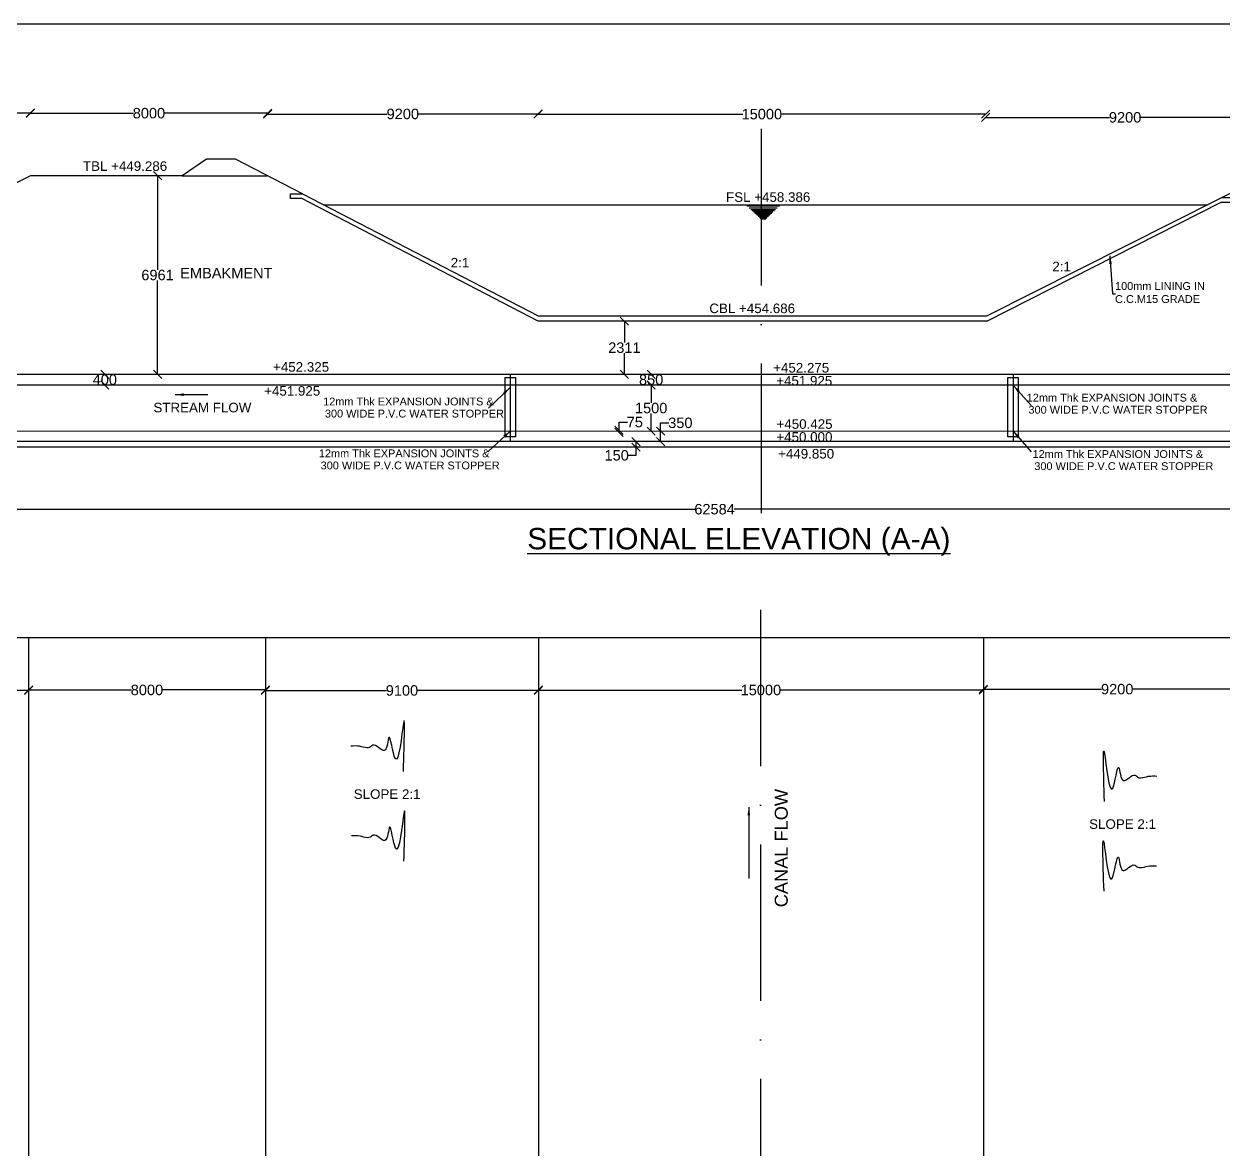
# Model space of a CAD drawing. Header units: millimetres. Extents: x 5124 to 6568637, y 2311 to 91879094.
# Drawn here: x 3899622 to 3913422, y 45942139 to 45955087 of the extents above; entities that cross this region are included whole.
import ezdxf

# ---------------------------------------------------------------- set-up
doc = ezdxf.new("R2010")
doc.units = ezdxf.units.MM
doc.header["$MEASUREMENT"] = 0
doc.linetypes.add('ACAD_ISO10W100', pattern=[18, 12, -3, 0, -3])
for name, color, linetype in [('DIMENSION', 7, 'Continuous'), ('DRAWING', 7, 'Continuous'), ('TEXT', 7, 'Continuous')]:
    doc.layers.add(name, color=color, linetype=linetype)
doc.styles.get("Standard").update_dxf_attribs({"font": 'arial.ttf', "height": 120})
doc.dimstyles.get("Standard").update_dxf_attribs({"dimtxt": 200, "dimasz": 110, "dimexe": 0.18, "dimexo": 0.0625, "dimgap": 0.09, "dimtad": 0, "dimtih": 1, "dimtoh": 1, "dimdec": 0, "dimzin": 0, "dimdsep": 46, "dimtxsty": 'Standard', "dimblk": 'OBLIQUE', "dimcen": 0.09, "dimse1": 1, "dimse2": 1, "dimadec": 0, "dimazin": 0, "dimtfac": 1, "dimtdec": 0, "dimtofl": 0, "dimtmove": 0, "dimatfit": 3, "dimfxl": 1, "dimtolj": 1, "dimtzin": 0, "dimarcsym": 0})

# ---------------------------------------------------------------- blocks, each defined once
blk = doc.blocks.new('_Oblique')
at = {"color": 0, "linetype": 'ByBlock', "lineweight": -2}
blk.add_line((-0.5, -0.5), (0.5, 0.5), dxfattribs=at)
blk = doc.blocks.new('*D142')
at = {"layer": 'Defpoints', "color": 0, "linetype": 'Continuous', "transparency": 16777216}
for p in [(3899695, 45954062), (3899695, 45953340), (3897300, 45952153)]:
    blk.add_point(p, dxfattribs=at)
at = {"layer": 'DIMENSION', "color": 0, "linetype": 'Continuous', "lineweight": -2, "transparency": 16777216}
for p, q in [((3897300, 45954062), (3898319, 45954062)), ((3899695, 45954062), (3898677, 45954062))]:
    blk.add_line(p, q, dxfattribs=at)
at = {"layer": 'DIMENSION', "color": 0, "linetype": 'Continuous', "lineweight": -2, "transparency": 16777216, "xscale": 95, "yscale": 95, "zscale": 95, "rotation": 180}
blk.add_blockref('_Oblique', (3897300, 45954062), dxfattribs=at)
at = {"layer": 'DIMENSION', "color": 0, "linetype": 'Continuous', "lineweight": -2, "transparency": 16777216, "xscale": 95, "yscale": 95, "zscale": 95}
blk.add_blockref('_Oblique', (3899695, 45954062), dxfattribs=at)
at = {"layer": 'DIMENSION', "color": 0, "linetype": 'Continuous', "transparency": 16777216, "insert": (3898498, 45954062), "char_height": 120, "attachment_point": 5}
blk.add_mtext('\\A1;6992', dxfattribs=at)
blk = doc.blocks.new('*D143')
at = {"layer": 'Defpoints', "color": 0, "linetype": 'Continuous', "transparency": 16777216}
for p in [(3899695, 45954062), (3902425, 45954060), (3902425, 45953339)]:
    blk.add_point(p, dxfattribs=at)
at = {"layer": 'DIMENSION', "color": 0, "linetype": 'Continuous', "lineweight": -2, "transparency": 16777216}
for p, q in [((3899695, 45954060), (3900881, 45954060)), ((3902425, 45954060), (3901239, 45954060))]:
    blk.add_line(p, q, dxfattribs=at)
at = {"layer": 'DIMENSION', "color": 0, "linetype": 'Continuous', "lineweight": -2, "transparency": 16777216, "xscale": 95, "yscale": 95, "zscale": 95, "rotation": 180}
blk.add_blockref('_Oblique', (3899695, 45954060), dxfattribs=at)
at = {"layer": 'DIMENSION', "color": 0, "linetype": 'Continuous', "lineweight": -2, "transparency": 16777216, "xscale": 95, "yscale": 95, "zscale": 95}
blk.add_blockref('_Oblique', (3902425, 45954060), dxfattribs=at)
at = {"layer": 'DIMENSION', "color": 0, "linetype": 'Continuous', "transparency": 16777216, "insert": (3901060, 45954060), "char_height": 120, "attachment_point": 5}
blk.add_mtext('\\A1;8000', dxfattribs=at)
blk = doc.blocks.new('*D144')
at = {"layer": 'Defpoints', "color": 0, "linetype": 'Continuous', "transparency": 16777216}
for p in [(3902425, 45954060), (3905539, 45954051), (3905539, 45951667)]:
    blk.add_point(p, dxfattribs=at)
at = {"layer": 'DIMENSION', "color": 0, "linetype": 'Continuous', "lineweight": -2, "transparency": 16777216}
for p, q in [((3902425, 45954051), (3903803, 45954051)), ((3905539, 45954051), (3904161, 45954051))]:
    blk.add_line(p, q, dxfattribs=at)
at = {"layer": 'DIMENSION', "color": 0, "linetype": 'Continuous', "lineweight": -2, "transparency": 16777216, "xscale": 95, "yscale": 95, "zscale": 95, "rotation": 180}
blk.add_blockref('_Oblique', (3902425, 45954051), dxfattribs=at)
at = {"layer": 'DIMENSION', "color": 0, "linetype": 'Continuous', "lineweight": -2, "transparency": 16777216, "xscale": 95, "yscale": 95, "zscale": 95}
blk.add_blockref('_Oblique', (3905539, 45954051), dxfattribs=at)
at = {"layer": 'DIMENSION', "color": 0, "linetype": 'Continuous', "transparency": 16777216, "insert": (3903982, 45954051), "char_height": 120, "attachment_point": 5}
blk.add_mtext('\\A1;9200', dxfattribs=at)
blk = doc.blocks.new('*D145')
at = {"layer": 'Defpoints', "color": 0, "linetype": 'Continuous', "transparency": 16777216}
for p in [(3905539, 45954051), (3910689, 45954049), (3910689, 45954018)]:
    blk.add_point(p, dxfattribs=at)
at = {"layer": 'DIMENSION', "color": 0, "linetype": 'Continuous', "lineweight": -2, "transparency": 16777216}
for p, q in [((3905539, 45954049), (3907894, 45954049)), ((3910689, 45954049), (3908334, 45954049))]:
    blk.add_line(p, q, dxfattribs=at)
at = {"layer": 'DIMENSION', "color": 0, "linetype": 'Continuous', "lineweight": -2, "transparency": 16777216, "xscale": 95, "yscale": 95, "zscale": 95, "rotation": 180}
blk.add_blockref('_Oblique', (3905539, 45954049), dxfattribs=at)
at = {"layer": 'DIMENSION', "color": 0, "linetype": 'Continuous', "lineweight": -2, "transparency": 16777216, "xscale": 95, "yscale": 95, "zscale": 95}
blk.add_blockref('_Oblique', (3910689, 45954049), dxfattribs=at)
at = {"layer": 'DIMENSION', "color": 0, "linetype": 'Continuous', "transparency": 16777216, "insert": (3908114, 45954049), "char_height": 120, "attachment_point": 5}
blk.add_mtext('\\A1;15000', dxfattribs=at)
blk = doc.blocks.new('*D146')
at = {"layer": 'Defpoints', "color": 0, "linetype": 'Continuous', "transparency": 16777216}
for p in [(3910689, 45954018), (3913902, 45954012), (3913902, 45953339)]:
    blk.add_point(p, dxfattribs=at)
at = {"layer": 'DIMENSION', "color": 0, "linetype": 'Continuous', "lineweight": -2, "transparency": 16777216}
for p, q in [((3910689, 45954012), (3912116, 45954012)), ((3913902, 45954012), (3912474, 45954012))]:
    blk.add_line(p, q, dxfattribs=at)
at = {"layer": 'DIMENSION', "color": 0, "linetype": 'Continuous', "lineweight": -2, "transparency": 16777216, "xscale": 95, "yscale": 95, "zscale": 95, "rotation": 180}
blk.add_blockref('_Oblique', (3910689, 45954012), dxfattribs=at)
at = {"layer": 'DIMENSION', "color": 0, "linetype": 'Continuous', "lineweight": -2, "transparency": 16777216, "xscale": 95, "yscale": 95, "zscale": 95}
blk.add_blockref('_Oblique', (3913902, 45954012), dxfattribs=at)
at = {"layer": 'DIMENSION', "color": 0, "linetype": 'Continuous', "transparency": 16777216, "insert": (3912295, 45954012), "char_height": 120, "attachment_point": 5}
blk.add_mtext('\\A1;9200', dxfattribs=at)
blk = doc.blocks.new('*D162')
at = {"layer": 'Defpoints', "color": 0, "linetype": 'Continuous', "transparency": 16777216}
for p in [(3900959, 45953340), (3900959, 45951054), (3901159, 45951054)]:
    blk.add_point(p, dxfattribs=at)
at = {"layer": 'DIMENSION', "color": 0, "linetype": 'Continuous', "lineweight": -2, "transparency": 16777216}
for p, q in [((3901159, 45953340), (3901159, 45952258)), ((3901159, 45951054), (3901159, 45952136))]:
    blk.add_line(p, q, dxfattribs=at)
at = {"layer": 'DIMENSION', "color": 0, "linetype": 'Continuous', "lineweight": -2, "transparency": 16777216, "xscale": 95, "yscale": 95, "zscale": 95}
for p, rotation in [((3901159, 45953340), 90), ((3901159, 45951054), 270)]:
    blk.add_blockref('_Oblique', p, dxfattribs=dict(at, rotation=rotation))
at = {"layer": 'DIMENSION', "color": 0, "linetype": 'Continuous', "transparency": 16777216, "insert": (3901159, 45952197), "char_height": 120, "attachment_point": 5}
blk.add_mtext('\\A1;6961', dxfattribs=at)
blk = doc.blocks.new('*D163')
at = {"layer": 'Defpoints', "color": 0, "linetype": 'Continuous', "transparency": 16777216}
for p in [(3900552, 45951054), (3900552, 45951054), (3900552, 45950931)]:
    blk.add_point(p, dxfattribs=at)
at = {"layer": 'DIMENSION', "color": 0, "linetype": 'Continuous', "lineweight": -2, "transparency": 16777216}
for p, q in [((3900552, 45951054), (3900552, 45951054)), ((3900552, 45950931), (3900552, 45950931))]:
    blk.add_line(p, q, dxfattribs=at)
at = {"layer": 'DIMENSION', "color": 0, "linetype": 'Continuous', "lineweight": -2, "transparency": 16777216, "xscale": 95, "yscale": 95, "zscale": 95}
for p, rotation in [((3900552, 45951054), 90), ((3900552, 45950931), 270)]:
    blk.add_blockref('_Oblique', p, dxfattribs=dict(at, rotation=rotation))
at = {"layer": 'DIMENSION', "color": 0, "linetype": 'Continuous', "transparency": 16777216, "insert": (3900552, 45950993), "char_height": 120, "attachment_point": 5}
blk.add_mtext('\\A1;400', dxfattribs=at)
blk = doc.blocks.new('*D164')
at = {"layer": 'Defpoints', "color": 0, "linetype": 'Continuous', "transparency": 16777216}
for p in [(3906532, 45951667), (3906532, 45951667), (3906532, 45951054)]:
    blk.add_point(p, dxfattribs=at)
at = {"layer": 'DIMENSION', "color": 0, "linetype": 'Continuous', "lineweight": -2, "transparency": 16777216}
for p, q in [((3906532, 45951667), (3906532, 45951422)), ((3906532, 45951054), (3906532, 45951299))]:
    blk.add_line(p, q, dxfattribs=at)
at = {"layer": 'DIMENSION', "color": 0, "linetype": 'Continuous', "lineweight": -2, "transparency": 16777216, "xscale": 95, "yscale": 95, "zscale": 95}
for p, rotation in [((3906532, 45951667), 90), ((3906532, 45951054), 270)]:
    blk.add_blockref('_Oblique', p, dxfattribs=dict(at, rotation=rotation))
at = {"layer": 'DIMENSION', "color": 0, "linetype": 'Continuous', "transparency": 16777216, "insert": (3906532, 45951361), "char_height": 120, "attachment_point": 5}
blk.add_mtext('\\A1;2311', dxfattribs=at)
blk = doc.blocks.new('*D165')
at = {"layer": 'Defpoints', "color": 0, "linetype": 'Continuous', "transparency": 16777216}
for p in [(3906840, 45951054), (3906840, 45951054), (3906840, 45950931)]:
    blk.add_point(p, dxfattribs=at)
at = {"layer": 'DIMENSION', "color": 0, "linetype": 'Continuous', "lineweight": -2, "transparency": 16777216}
for p, q in [((3906840, 45951054), (3906840, 45951054)), ((3906840, 45950931), (3906840, 45950931))]:
    blk.add_line(p, q, dxfattribs=at)
at = {"layer": 'DIMENSION', "color": 0, "linetype": 'Continuous', "lineweight": -2, "transparency": 16777216, "xscale": 95, "yscale": 95, "zscale": 95}
for p, rotation in [((3906840, 45951054), 90), ((3906840, 45950931), 270)]:
    blk.add_blockref('_Oblique', p, dxfattribs=dict(at, rotation=rotation))
at = {"layer": 'DIMENSION', "color": 0, "linetype": 'Continuous', "transparency": 16777216, "insert": (3906840, 45950993), "char_height": 120, "attachment_point": 5}
blk.add_mtext('\\A1;850', dxfattribs=at)
blk = doc.blocks.new('*D166')
at = {"layer": 'Defpoints', "color": 0, "linetype": 'Continuous', "transparency": 16777216}
for p in [(3906840, 45950931), (3906840, 45950401), (3906840, 45950401)]:
    blk.add_point(p, dxfattribs=at)
at = {"layer": 'DIMENSION', "color": 0, "linetype": 'Continuous', "lineweight": -2, "transparency": 16777216}
for p, q in [((3906840, 45950931), (3906840, 45950727)), ((3906840, 45950401), (3906840, 45950605))]:
    blk.add_line(p, q, dxfattribs=at)
at = {"layer": 'DIMENSION', "color": 0, "linetype": 'Continuous', "lineweight": -2, "transparency": 16777216, "xscale": 95, "yscale": 95, "zscale": 95}
for p, rotation in [((3906840, 45950931), 90), ((3906840, 45950401), 270)]:
    blk.add_blockref('_Oblique', p, dxfattribs=dict(at, rotation=rotation))
at = {"layer": 'DIMENSION', "color": 0, "linetype": 'Continuous', "transparency": 16777216, "insert": (3906840, 45950666), "char_height": 120, "attachment_point": 5}
blk.add_mtext('\\A1;1500', dxfattribs=at)
blk = doc.blocks.new('*D167')
at = {"layer": 'Defpoints', "color": 0, "linetype": 'Continuous', "transparency": 16777216}
for p in [(3906471, 45950410), (3906744, 45950388), (3906746, 45950410)]:
    blk.add_point(p, dxfattribs=at)
at = {"layer": 'DIMENSION', "color": 0, "linetype": 'Continuous', "lineweight": -2, "transparency": 16777216}
for p, q in [((3906471, 45950410), (3906471, 45950505)), ((3906471, 45950505), (3906566, 45950505)), ((3906471, 45950388), (3906471, 45950410))]:
    blk.add_line(p, q, dxfattribs=at)
at = {"layer": 'DIMENSION', "color": 0, "linetype": 'Continuous', "lineweight": -2, "transparency": 16777216, "xscale": 95, "yscale": 95, "zscale": 95}
for p, rotation in [((3906471, 45950410), 90), ((3906471, 45950388), 270)]:
    blk.add_blockref('_Oblique', p, dxfattribs=dict(at, rotation=rotation))
at = {"layer": 'DIMENSION', "color": 0, "linetype": 'Continuous', "transparency": 16777216, "insert": (3906652, 45950505), "char_height": 120, "attachment_point": 5}
blk.add_mtext('\\A1;75', dxfattribs=at)
blk = doc.blocks.new('*D168')
at = {"layer": 'Defpoints', "color": 0, "linetype": 'Continuous', "transparency": 16777216}
for p in [(3906949, 45950401), (3906949, 45950401), (3906949, 45950281)]:
    blk.add_point(p, dxfattribs=at)
at = {"layer": 'DIMENSION', "color": 0, "linetype": 'Continuous', "lineweight": -2, "transparency": 16777216}
for p, q in [((3906949, 45950401), (3906949, 45950496)), ((3906949, 45950496), (3907044, 45950496)), ((3906949, 45950281), (3906949, 45950401))]:
    blk.add_line(p, q, dxfattribs=at)
at = {"layer": 'DIMENSION', "color": 0, "linetype": 'Continuous', "lineweight": -2, "transparency": 16777216, "xscale": 95, "yscale": 95, "zscale": 95}
for p, rotation in [((3906949, 45950401), 90), ((3906949, 45950281), 270)]:
    blk.add_blockref('_Oblique', p, dxfattribs=dict(at, rotation=rotation))
at = {"layer": 'DIMENSION', "color": 0, "linetype": 'Continuous', "transparency": 16777216, "insert": (3907176, 45950496), "char_height": 120, "attachment_point": 5}
blk.add_mtext('\\A1;350', dxfattribs=at)
blk = doc.blocks.new('*D169')
at = {"layer": 'Defpoints', "color": 0, "linetype": 'Continuous', "transparency": 16777216}
for p in [(3906665, 45950281), (3906665, 45950217), (3906665, 45950217)]:
    blk.add_point(p, dxfattribs=at)
at = {"layer": 'DIMENSION', "color": 0, "linetype": 'Continuous', "lineweight": -2, "transparency": 16777216}
for p, q in [((3906665, 45950281), (3906665, 45950217)), ((3906665, 45950122), (3906570, 45950122)), ((3906665, 45950217), (3906665, 45950122))]:
    blk.add_line(p, q, dxfattribs=at)
at = {"layer": 'DIMENSION', "color": 0, "linetype": 'Continuous', "lineweight": -2, "transparency": 16777216, "xscale": 95, "yscale": 95, "zscale": 95}
for p, rotation in [((3906665, 45950281), 90), ((3906665, 45950217), 270)]:
    blk.add_blockref('_Oblique', p, dxfattribs=dict(at, rotation=rotation))
at = {"layer": 'DIMENSION', "color": 0, "linetype": 'Continuous', "transparency": 16777216, "insert": (3906443, 45950122), "char_height": 120, "attachment_point": 5}
blk.add_mtext('\\A1;150', dxfattribs=at)
blk = doc.blocks.new('*D170')
at = {"layer": 'Defpoints', "color": 0, "linetype": 'Continuous', "transparency": 16777216}
for p in [(3896905, 45950185), (3918234, 45950102), (3918234, 45949502)]:
    blk.add_point(p, dxfattribs=at)
at = {"layer": 'DIMENSION', "color": 0, "linetype": 'Continuous', "lineweight": -2, "transparency": 16777216}
for p, q in [((3896905, 45949502), (3907344, 45949502)), ((3918234, 45949502), (3907796, 45949502))]:
    blk.add_line(p, q, dxfattribs=at)
at = {"layer": 'DIMENSION', "color": 0, "linetype": 'Continuous', "lineweight": -2, "transparency": 16777216, "xscale": 95, "yscale": 95, "zscale": 95, "rotation": 180}
blk.add_blockref('_Oblique', (3896905, 45949502), dxfattribs=at)
at = {"layer": 'DIMENSION', "color": 0, "linetype": 'Continuous', "lineweight": -2, "transparency": 16777216, "xscale": 95, "yscale": 95, "zscale": 95}
blk.add_blockref('_Oblique', (3918234, 45949502), dxfattribs=at)
at = {"layer": 'DIMENSION', "color": 0, "linetype": 'Continuous', "transparency": 16777216, "insert": (3907570, 45949502), "char_height": 120, "attachment_point": 5}
blk.add_mtext('\\A1;62584', dxfattribs=at)
blk = doc.blocks.new('*D183')
at = {"layer": 'Defpoints', "color": 0, "linetype": 'Continuous', "transparency": 16777216}
for p in [(3897266, 45947526), (3899675, 45947417), (3899675, 45947417)]:
    blk.add_point(p, dxfattribs=at)
at = {"layer": 'DIMENSION', "color": 0, "linetype": 'Continuous', "lineweight": -2, "transparency": 16777216}
for p, q in [((3897266, 45947417), (3898291, 45947417)), ((3899675, 45947417), (3898649, 45947417))]:
    blk.add_line(p, q, dxfattribs=at)
at = {"layer": 'DIMENSION', "color": 0, "linetype": 'Continuous', "lineweight": -2, "transparency": 16777216, "xscale": 95, "yscale": 95, "zscale": 95, "rotation": 180}
blk.add_blockref('_Oblique', (3897266, 45947417), dxfattribs=at)
at = {"layer": 'DIMENSION', "color": 0, "linetype": 'Continuous', "lineweight": -2, "transparency": 16777216, "xscale": 95, "yscale": 95, "zscale": 95}
blk.add_blockref('_Oblique', (3899675, 45947417), dxfattribs=at)
at = {"layer": 'DIMENSION', "color": 0, "linetype": 'Continuous', "transparency": 16777216, "insert": (3898470, 45947417), "char_height": 120, "attachment_point": 5}
blk.add_mtext('\\A1;6992', dxfattribs=at)
blk = doc.blocks.new('*D184')
at = {"layer": 'Defpoints', "color": 0, "linetype": 'Continuous', "transparency": 16777216}
for p in [(3899675, 45947417), (3902400, 45947422), (3902400, 45947322)]:
    blk.add_point(p, dxfattribs=at)
at = {"layer": 'DIMENSION', "color": 0, "linetype": 'Continuous', "lineweight": -2, "transparency": 16777216}
for p, q in [((3899675, 45947422), (3900858, 45947422)), ((3902400, 45947422), (3901217, 45947422))]:
    blk.add_line(p, q, dxfattribs=at)
at = {"layer": 'DIMENSION', "color": 0, "linetype": 'Continuous', "lineweight": -2, "transparency": 16777216, "xscale": 95, "yscale": 95, "zscale": 95, "rotation": 180}
blk.add_blockref('_Oblique', (3899675, 45947422), dxfattribs=at)
at = {"layer": 'DIMENSION', "color": 0, "linetype": 'Continuous', "lineweight": -2, "transparency": 16777216, "xscale": 95, "yscale": 95, "zscale": 95}
blk.add_blockref('_Oblique', (3902400, 45947422), dxfattribs=at)
at = {"layer": 'DIMENSION', "color": 0, "linetype": 'Continuous', "transparency": 16777216, "insert": (3901037, 45947422), "char_height": 120, "attachment_point": 5}
blk.add_mtext('\\A1;8000', dxfattribs=at)
blk = doc.blocks.new('*D185')
at = {"layer": 'Defpoints', "color": 0, "linetype": 'Continuous', "transparency": 16777216}
for p in [(3902400, 45947422), (3905543, 45947422), (3905543, 45947416)]:
    blk.add_point(p, dxfattribs=at)
at = {"layer": 'DIMENSION', "color": 0, "linetype": 'Continuous', "lineweight": -2, "transparency": 16777216}
for p, q in [((3902400, 45947416), (3903793, 45947416)), ((3905543, 45947416), (3904151, 45947416))]:
    blk.add_line(p, q, dxfattribs=at)
at = {"layer": 'DIMENSION', "color": 0, "linetype": 'Continuous', "lineweight": -2, "transparency": 16777216, "xscale": 95, "yscale": 95, "zscale": 95, "rotation": 180}
blk.add_blockref('_Oblique', (3902400, 45947416), dxfattribs=at)
at = {"layer": 'DIMENSION', "color": 0, "linetype": 'Continuous', "lineweight": -2, "transparency": 16777216, "xscale": 95, "yscale": 95, "zscale": 95}
blk.add_blockref('_Oblique', (3905543, 45947416), dxfattribs=at)
at = {"layer": 'DIMENSION', "color": 0, "linetype": 'Continuous', "transparency": 16777216, "insert": (3903972, 45947416), "char_height": 120, "attachment_point": 5}
blk.add_mtext('\\A1;9100', dxfattribs=at)
blk = doc.blocks.new('*D186')
at = {"layer": 'Defpoints', "color": 0, "linetype": 'Continuous', "transparency": 16777216}
for p in [(3905543, 45947416), (3910664, 45947421), (3910664, 45947301)]:
    blk.add_point(p, dxfattribs=at)
at = {"layer": 'DIMENSION', "color": 0, "linetype": 'Continuous', "lineweight": -2, "transparency": 16777216}
for p, q in [((3905543, 45947421), (3907883, 45947421)), ((3910664, 45947421), (3908323, 45947421))]:
    blk.add_line(p, q, dxfattribs=at)
at = {"layer": 'DIMENSION', "color": 0, "linetype": 'Continuous', "lineweight": -2, "transparency": 16777216, "xscale": 95, "yscale": 95, "zscale": 95, "rotation": 180}
blk.add_blockref('_Oblique', (3905543, 45947421), dxfattribs=at)
at = {"layer": 'DIMENSION', "color": 0, "linetype": 'Continuous', "lineweight": -2, "transparency": 16777216, "xscale": 95, "yscale": 95, "zscale": 95}
blk.add_blockref('_Oblique', (3910664, 45947421), dxfattribs=at)
at = {"layer": 'DIMENSION', "color": 0, "linetype": 'Continuous', "transparency": 16777216, "insert": (3908103, 45947421), "char_height": 120, "attachment_point": 5}
blk.add_mtext('\\A1;15000', dxfattribs=at)
blk = doc.blocks.new('*D187')
at = {"layer": 'Defpoints', "color": 0, "linetype": 'Continuous', "transparency": 16777216}
for p in [(3910664, 45947421), (3913745, 45947431), (3913745, 45947348)]:
    blk.add_point(p, dxfattribs=at)
at = {"layer": 'DIMENSION', "color": 0, "linetype": 'Continuous', "lineweight": -2, "transparency": 16777216}
for p, q in [((3910664, 45947431), (3912025, 45947431)), ((3913745, 45947431), (3912383, 45947431))]:
    blk.add_line(p, q, dxfattribs=at)
at = {"layer": 'DIMENSION', "color": 0, "linetype": 'Continuous', "lineweight": -2, "transparency": 16777216, "xscale": 95, "yscale": 95, "zscale": 95, "rotation": 180}
blk.add_blockref('_Oblique', (3910664, 45947431), dxfattribs=at)
at = {"layer": 'DIMENSION', "color": 0, "linetype": 'Continuous', "lineweight": -2, "transparency": 16777216, "xscale": 95, "yscale": 95, "zscale": 95}
blk.add_blockref('_Oblique', (3913745, 45947431), dxfattribs=at)
at = {"layer": 'DIMENSION', "color": 0, "linetype": 'Continuous', "transparency": 16777216, "insert": (3912204, 45947431), "char_height": 120, "attachment_point": 5}
blk.add_mtext('\\A1;9200', dxfattribs=at)

msp = doc.modelspace()

# ---------------------------------------------------------------- linework, layer by layer
at = {"layer": 'DIMENSION', "linetype": 'Continuous'}
for points in [[(3907942.4, 45952994.9), (3908315.8, 45952994.5)], [(3907967.4, 45952972), (3908291.7, 45952971.6)], [(3907987.1, 45952953.8), (3908272.5, 45952953.4)], [(3908003.4, 45952938.8), (3908256.8, 45952938.5)], [(3908018.2, 45952925.2), (3908242.4, 45952925)], [(3908033, 45952911.5), (3908228, 45952911.3)], [(3908045, 45952900.5), (3908216.4, 45952900.3)], [(3908057.4, 45952889), (3908204.4, 45952888.9)], [(3908071.2, 45952876.4), (3908191, 45952876.2)], [(3908082.3, 45952866.1), (3908180.3, 45952866)], [(3908090.2, 45952858.8), (3908172.6, 45952858.7)], [(3908096.6, 45952853), (3908166.4, 45952852.9)], [(3908101.3, 45952848.6), (3908161.8, 45952848.5)], [(3908105.1, 45952845.2), (3908158.2, 45952845.1)]]:
    msp.add_lwpolyline(points, dxfattribs=at)
for points in [[(3903988.1, 45946485.2), (3903988.1, 45947035.7), (3903893.3, 45946634.9), (3903822.6, 45946875.7), (3903769.1, 45946724.9), (3903635.1, 45946785.7), (3903598.6, 45946761.4), (3903569.3, 45946756.5), (3903484.1, 45946773.5), (3903384.2, 45946776)], [(3912057.7, 45946140.2), (3912057.7, 45946690.7), (3912152.5, 45946289.9), (3912223.1, 45946530.7), (3912276.7, 45946379.9), (3912410.7, 45946440.7), (3912447.2, 45946416.4), (3912476.4, 45946411.5), (3912561.7, 45946428.5), (3912661.5, 45946431)], [(3903993.8, 45945450.9), (3903993.8, 45946001.4), (3903898.9, 45945600.6), (3903828.3, 45945841.4), (3903774.7, 45945690.6), (3903640.8, 45945751.4), (3903604.2, 45945727.1), (3903575, 45945722.2), (3903489.8, 45945739.3), (3903389.9, 45945741.7)], [(3912052, 45945105.9), (3912052, 45945656.4), (3912146.9, 45945255.6), (3912217.5, 45945496.5), (3912271.1, 45945345.6), (3912405, 45945406.4), (3912441.6, 45945382.1), (3912470.8, 45945377.2), (3912556, 45945394.3), (3912655.9, 45945396.7)]]:
    msp.add_spline(points, degree=3, dxfattribs=at)
at = {"layer": 'DRAWING', "linetype": 'Continuous'}
for points in [[(3886473.4, 45955087.1), (3934114.5, 45955087.1), (3934114.5, 45929190.4), (3886473.4, 45929190.4)], [(3905159, 45951018), (3905279.2, 45951018), (3905279.2, 45950337.2), (3905159, 45950337.2)], [(3910945.5, 45951018), (3911065.7, 45951018), (3911065.7, 45950337.2), (3910945.5, 45950337.2)]]:
    msp.add_lwpolyline(points, close=True, dxfattribs=at)
at = {"layer": 'DRAWING', "linetype": 'ACAD_ISO10W100', "ltscale": 150}
for points in [[(3908107.3, 45953879.1), (3908107.3, 45949455.6)], [(3908099.9, 45948344.9), (3908099.9, 45935535.9)]]:
    msp.add_lwpolyline(points, dxfattribs=at)
at = {"layer": 'DRAWING', "linetype": 'Continuous'}
for points in [[(3902826.3, 45953132), (3902054.6, 45953529.5), (3901724.3, 45953529.5), (3901443.7, 45953339.6), (3899695.5, 45953339.6), (3897299.9, 45952152.7)], [(3910703.9, 45951727.5), (3913902.2, 45953338.6), (3914226.9, 45953502.1), (3914506.1, 45953502.1), (3914779.8, 45953338.6)], [(3901443.7, 45953339.6), (3902425.2, 45953338.6)], [(3910703.9, 45951667.4), (3905538.7, 45951667.4), (3902818.1, 45953080.3), (3902690, 45953080.3), (3902690, 45953132), (3902826.3, 45953132), (3905538.7, 45951727.5), (3910703.9, 45951727.5)], [(3910703.9, 45951667.4), (3913401.6, 45953037.3), (3913528.6, 45953037.3), (3913528.6, 45953088), (3913399.6, 45953085.4)], [(3903069.7, 45953006), (3913241.9, 45953006)], [(3918233.9, 45951054.3), (3896905.3, 45951054.3)], [(3905218.2, 45951054.3), (3905218.2, 45950280.8)], [(3911004.7, 45951054.3), (3911004.7, 45950280.8)], [(3918233.9, 45950931.3), (3896905.3, 45950931.3)], [(3918233.9, 45950280.8), (3896905.3, 45950280.8)], [(3918233.9, 45950216.9), (3896905.3, 45950216.9)], [(3919330.3, 45948020.9), (3886586.8, 45948020.9), (3886586.8, 45931280.9), (3893468.3, 45931280.9)], [(3899674.8, 45948020.9), (3899674.8, 45938789.6)], [(3902400.1, 45948020.9), (3902400.1, 45938789.6)], [(3905543.1, 45948020.9), (3905543.1, 45938789.6)], [(3910663.7, 45948020.9), (3910663.7, 45938789.6)]]:
    msp.add_lwpolyline(points, dxfattribs=at)
at = {"layer": 'DRAWING', "linetype": 'Continuous', "const_width": 10}
msp.add_lwpolyline([(3918233.9, 45950400.8), (3892751, 45950400.8)], dxfattribs=at)

# ---------------------------------------------------------------- texts
at = {"layer": 'TEXT'}
for s, height, p in [('TBL +449.286', 110, (3900300.3, 45953396.4)), ('FSL +458.386', 110, (3907702.3, 45953040)), ('2:1', 110, (3904533.4, 45952284.6)), ('2:1', 110, (3911457.4, 45952241.2)), ('EMBAKMENT', 120, (3901420.3, 45952159.8)), ('CBL +454.686', 110, (3907509.7, 45951759.3)), ('+452.325', 110, (3902488.6, 45951085)), ('+452.275', 110, (3908244.3, 45951075.5)), ('+451.925', 110, (3908279.8, 45950925.6)), ('+451.925', 110, (3902386.2, 45950809.1)), ('12mm Thk EXPANSION JOINTS &', 90, (3911162.4, 45950741.5)), ('STREAM FLOW', 110, (3901111.6, 45950617.4)), ('12mm Thk EXPANSION JOINTS &', 90, (3903064.7, 45950697.1)), ('300 WIDE P.V.C WATER STOPPER', 90, (3911182.7, 45950602.4)), ('300 WIDE P.V.C WATER STOPPER', 90, (3903085, 45950558)), ('+450.425', 110, (3908282.8, 45950427.7)), ('+450.000', 110, (3908281.4, 45950279.4)), ('12mm Thk EXPANSION JOINTS &', 90, (3903015.7, 45950100.2)), ('+449.850', 110, (3908301.2, 45950085.7)), ('12mm Thk EXPANSION JOINTS &', 90, (3911229.7, 45950092.2)), ('300 WIDE P.V.C WATER STOPPER', 90, (3903036, 45949961.2)), ('300 WIDE P.V.C WATER STOPPER', 90, (3911249.9, 45949953.1)), ('%%USECTIONAL ELEVATION (A-A)', 246.09, (3905413.7, 45949040.7)), ('SLOPE 2:1', 110, (3903417.1, 45946168.7)), ('SLOPE 2:1', 110, (3911881.1, 45945823.7))]:
    msp.add_text(s, height=height, dxfattribs=at).set_placement(p)
msp.add_text('CANAL FLOW', height=150, rotation=90, dxfattribs=at).set_placement((3908412.3, 45944921.1))
at = {"layer": 'TEXT', "insert": (3912179.1, 45952116.4), "char_height": 90, "width": 1263.883, "attachment_point": 1}
msp.add_mtext('100mm LINING IN C.C.M15 GRADE', dxfattribs=at)

# ---------------------------------------------------------------- dimensions: what is measured, and where the dimension line sits
at = {"layer": 'DIMENSION', "linetype": 'Continuous'}
for base, p1, p2, text, picture, middle in [((3899695.5, 45954061.6), (3897299.9, 45952152.7), (3899695.5, 45953339.6), '6992', '*D142', (3898497.7, 45954061.6)), ((3902425.2, 45954060.1), (3899695.5, 45954061.6), (3902425.2, 45953338.6), '8000', '*D143', (3901060.3, 45954060.1)), ((3905538.7, 45954050.7), (3902425.2, 45954060.1), (3905538.7, 45951667.4), '9200', '*D144', (3903981.9, 45954050.7)), ((3910688.6, 45954048.8), (3905538.7, 45954050.7), (3910688.6, 45954018.4), '15000', '*D145', (3908113.6, 45954048.8)), ((3913902.2, 45954012), (3910688.6, 45954018.4), (3913902.2, 45953338.6), '9200', '*D146', (3912295.4, 45954012)), ((3918233.9, 45949501.7), (3896905.3, 45950184.5), (3918233.9, 45950101.7), '62584', '*D170', (3907569.6, 45949501.7)), ((3899674.8, 45947416.7), (3897265.5, 45947526.5), (3899674.8, 45947416.7), '6992', '*D183', (3898470.2, 45947416.7)), ((3902400.1, 45947421.6), (3899674.8, 45947416.7), (3902400.1, 45947322.3), '8000', '*D184', (3901037.4, 45947421.6)), ((3905543.1, 45947416.4), (3902400.1, 45947421.6), (3905543.1, 45947421.6), '9100', '*D185', (3903971.6, 45947416.4)), ((3910663.7, 45947421), (3905543.1, 45947416.4), (3910663.7, 45947300.8), '15000', '*D186', (3908103.4, 45947421)), ((3913745.1, 45947431.3), (3910663.7, 45947421), (3913745.1, 45947347.7), '9200', '*D187', (3912204.4, 45947431.3))]:
    dim = msp.add_linear_dim(base=base, p1=p1, p2=p2, text=text, dimstyle='Standard', override={"dimasz": 95, "dimarcsym": 1}, dxfattribs=at)
    dim.commit()
    dim.dimension.update_dxf_attribs({"geometry": picture, "text_midpoint": middle})
for base, p1, p2, text, picture, middle in [((3901158.6, 45951054.3), (3900958.6, 45953339.6), (3900958.6, 45951054.3), '6961', '*D162', (3901158.6, 45952197)), ((3906531.9, 45951667.4), (3906531.9, 45951054.3), (3906531.9, 45951667.4), '2311', '*D164', (3906531.9, 45951360.8)), ((3900552.1, 45951054.3), (3900552.1, 45950931.3), (3900552.1, 45951054.3), '400', '*D163', (3900552.1, 45950992.8)), ((3906839.9, 45951054.3), (3906839.9, 45950931.3), (3906839.9, 45951054.3), '850', '*D165', (3906839.9, 45950992.8)), ((3906839.9, 45950400.8), (3906839.9, 45950931.3), (3906839.9, 45950400.8), '1500', '*D166', (3906839.9, 45950666.1)), ((3906471.4, 45950409.6), (3906743.9, 45950388.2), (3906745.5, 45950409.6), '75', '*D167', (3906652.4, 45950504.6)), ((3906948.9, 45950400.8), (3906948.9, 45950280.8), (3906948.9, 45950400.8), '350', '*D168', (3907176.3, 45950495.8)), ((3906664.9, 45950216.9), (3906664.9, 45950280.8), (3906664.9, 45950216.9), '150', '*D169', (3906443.1, 45950121.9))]:
    dim = msp.add_linear_dim(base=base, p1=p1, p2=p2, angle=90, text=text, dimstyle='Standard', override={"dimasz": 95, "dimarcsym": 1}, dxfattribs=at)
    dim.commit()
    dim.dimension.update_dxf_attribs({"geometry": picture, "text_midpoint": middle})

# ---------------------------------------------------------------- leaders
at = {"layer": 'DRAWING', "linetype": 'Continuous'}
for points in [[(3912120.1, 45952419.8), (3912150.3, 45951981.2), (3912184.8, 45951981.2)], [(3901362.8, 45950821.1), (3901736.5, 45950821.1)], [(3905218.2, 45950903.6), (3904967.5, 45950667.3)], [(3911004.7, 45950931.3), (3911214.3, 45950695)], [(3905218.2, 45950400.8), (3904961.3, 45950164.5)], [(3911004.7, 45950400.8), (3911214.3, 45950164.5)]]:
    msp.add_leader(points, dimstyle='Standard', override={"dimasz": 95, "dimgap": 0.09, "dimtad": 0, "dimarcsym": 1}, dxfattribs=at)
at = {"layer": 'TEXT'}
msp.add_leader([(3907964, 45946073.9), (3907964, 45945251.9)], dimstyle='Standard', override={"dimasz": 95, "dimgap": 0.09, "dimtad": 0, "dimarcsym": 1}, dxfattribs=at)

doc.saveas('drawing.dxf')
